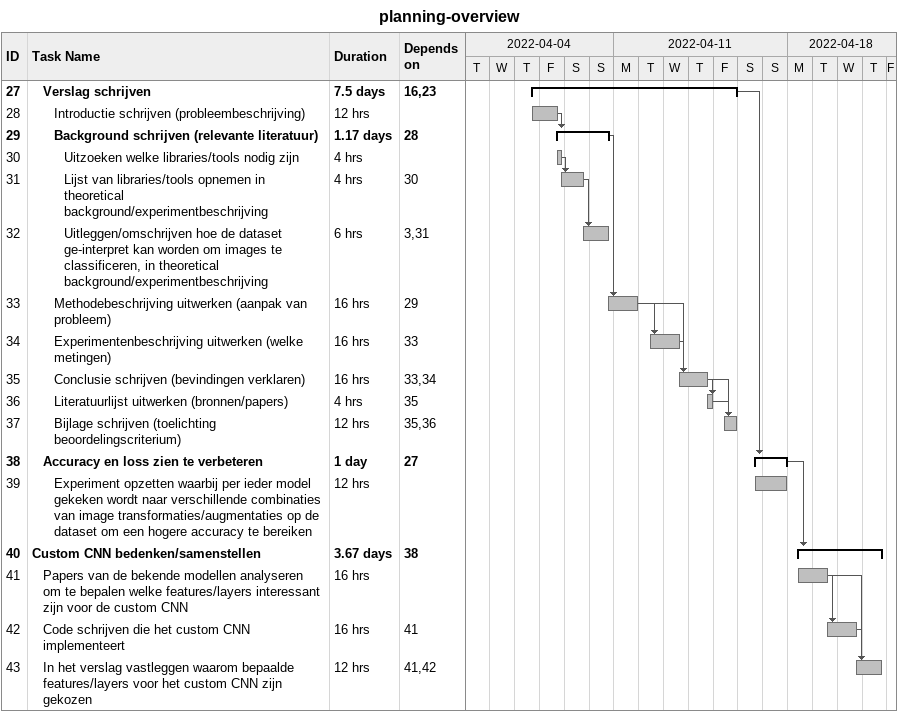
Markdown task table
planning-overview

| ID | Level | Task | Duration | Start | Finish | Predecessors |
|---|---|---|---|---|---|---|
| 27 | 2 | **Verslag schrijven** | 7.5d | 2022-04-07 | 2022-04-15 | 16, 23 |
| 28 | 3 | Introductie schrijven (probleembeschrijving) | 12h | 2022-04-07 | 2022-04-08 |  |
| 29 | 3 | **Background schrijven (relevante literatuur)** | 1.17d | 2022-04-08 | 2022-04-10 | 28 |
| 30 | 4 | Uitzoeken welke libraries/tools nodig zijn | 4h | 2022-04-08 | 2022-04-08 |  |
| 31 | 4 | Lijst van libraries/tools opnemen in theoretical background/experimentbeschrijving | 4h | 2022-04-08 | 2022-04-09 | 30 |
| 32 | 4 | Uitleggen/omschrijven hoe de dataset ge-interpret kan worden om images te classificeren, in theoretical background/experimentbeschrijving | 6h | 2022-04-09 | 2022-04-10 | 3, 31 |
| 33 | 3 | Methodebeschrijving uitwerken (aanpak van probleem) | 16h | 2022-04-10 | 2022-04-11 | 29 |
| 34 | 3 | Experimentenbeschrijving uitwerken (welke metingen) | 16h | 2022-04-12 | 2022-04-13 | 33 |
| 35 | 3 | Conclusie schrijven (bevindingen verklaren) | 16h | 2022-04-13 | 2022-04-14 | 33, 34 |
| 36 | 3 | Literatuurlijst uitwerken (bronnen/papers) | 4h | 2022-04-14 | 2022-04-14 | 35 |
| 37 | 3 | Bijlage schrijven (toelichting beoordelingscriterium) | 12h | 2022-04-15 | 2022-04-15 | 35, 36 |
| 38 | 2 | **Accuracy en loss zien te verbeteren** | 1d | 2022-04-16 | 2022-04-17 | 27 |
| 39 | 3 | Experiment opzetten waarbij per ieder model gekeken wordt naar verschillende combinaties van image transformaties/augmentaties op de dataset om een hogere accuracy te bereiken | 12h | 2022-04-16 | 2022-04-17 |  |
| 40 | 1 | **Custom CNN bedenken/samenstellen** | 3.67d | 2022-04-18 | 2022-04-21 | 38 |
| 41 | 2 | Papers van de bekende modellen analyseren om te bepalen welke features/layers interessant zijn voor de custom CNN | 16h | 2022-04-18 | 2022-04-19 |  |
| 42 | 2 | Code schrijven die het custom CNN implementeert | 16h | 2022-04-19 | 2022-04-20 | 41 |
| 43 | 2 | In het verslag vastleggen waarom bepaalde features/layers voor het custom CNN zijn gekozen | 12h | 2022-04-20 | 2022-04-21 | 41, 42 |
